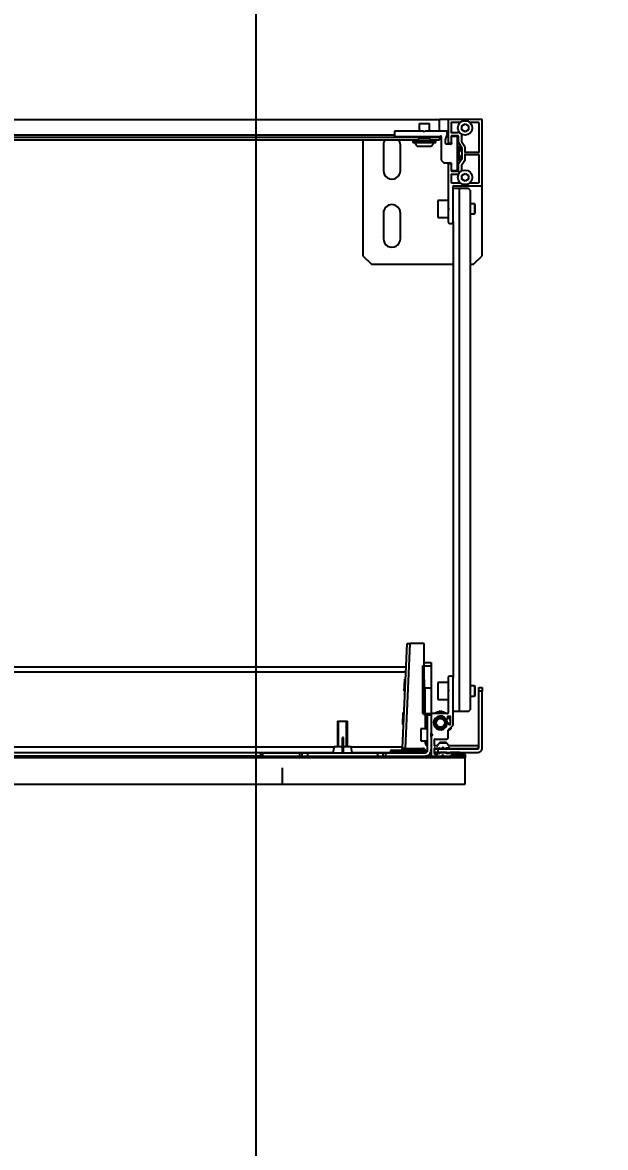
# Model space of a CAD drawing. Header units: millimetres. Extents: x 459337 to 526921, y -375392 to -289779.
# Drawn here: x 488085 to 488427, y -343518 to -342857 of the extents above; entities that cross this region are included whole.
import ezdxf

# ---------------------------------------------------------------- set-up
doc = ezdxf.new("R2010")
doc.units = ezdxf.units.MM
doc.linetypes.add('prlm_ef', pattern=[0.165, 0.1, -0.065])
doc.layers.add('_GAZELEC-BOITE INCORPO', color=36, linetype='Continuous', lineweight=18)
for name, color, linetype in [('_GAZELEC-EAU CHAUDE', 1, 'Continuous'), ('prlm-EAU-EF', 161, 'Continuous'), ('prlm-MOD', 64, 'Continuous'), ('prlm-VMC', 93, 'Continuous')]:
    doc.layers.add(name, color=color, linetype=linetype)
doc.styles.add('Arial', font='arial.ttf')
doc.dimstyles.new('200', dxfattribs={"dimtxt": 150, "dimasz": 25, "dimexe": 50, "dimexo": 50, "dimgap": 20, "dimtad": 1, "dimdec": 0, "dimlfac": 0.1, "dimdsep": 46, "dimtxsty": 'Arial', "dimblk1": 'DOTBLANK', "dimblk2": 'DOTBLANK', "dimsah": 1, "dimcen": 25, "dimclrd": 5, "dimclre": 5, "dimadec": 0, "dimazin": 0, "dimtfac": 1, "dimtdec": 0, "dimtmove": 0, "dimatfit": 3, "dimldrblk": 'DOTBLANK', "dimfxl": 50, "dimtolj": 1, "dimtzin": 0, "dimarcsym": 0})

# ---------------------------------------------------------------- blocks, each defined once
blk = doc.blocks.new('MTI900_Alu_390')
at = {"layer": 'prlm-MOD', "color": 1, "linetype": 'Continuous'}
for p, q in [((-4.225, 0), (4.225, 0)), ((4.278, 0), (4.225, 0)), ((4.225, -0.07), (4.225, 0)), ((4.472, 0), (4.278, 0)), ((4.475, 0), (4.472, 0)), ((4.475, -0.003), (4.475, 0)), ((4.105, -0.025), (4.165, -0.025)), ((4.105, -0.025), (4.105, -0.07)), ((4.165, -0.07), (4.165, -0.025)), ((4.275, -0.003), (4.275, -0.137)), ((4.293, -0.021), (4.293, -0.074)), ((4.3467, -0.018), (4.296, -0.018)), ((4.355, -0.0385), (4.375, -0.0269)), ((4.355, -0.0615), (4.355, -0.0385)), ((4.375, -0.0731), (4.355, -0.0615)), ((4.375, -0.0269), (4.395, -0.0385)), ((4.395, -0.0615), (4.375, -0.0731)), ((4.395, -0.0385), (4.395, -0.0615)), ((4.454, -0.018), (4.4033, -0.018)), ((4.457, -0.191), (4.457, -0.021)), ((4.475, -0.387), (4.475, -0.003)), ((-4.105, -0.105), (4.105, -0.105)), ((-4.1, -0.12), (4.1, -0.12)), ((-3.96, -0.09), (3.96, -0.09)), ((3.775, -0.12), (3.775, -0.8)), ((3.96, -0.073), (3.96, -0.097)), ((4.13, -0.07), (3.963, -0.07)), ((3.963, -0.1), (4.229, -0.1)), ((4.067, -0.12), (4.067, -0.125)), ((4.067, -0.125), (4.203, -0.125)), ((4.067, -0.125), (4.067, -0.135)), ((4.105, -0.115), (4.095, -0.125)), ((4.105, -0.1), (4.105, -0.115)), ((4.165, -0.115), (4.105, -0.115)), ((4.135, -0.075), (4.13, -0.07)), ((4.14, -0.07), (4.135, -0.075)), ((4.267, -0.07), (4.14, -0.07)), ((4.165, -0.115), (4.165, -0.1)), ((4.165, -0.105), (4.225, -0.105)), ((4.175, -0.125), (4.165, -0.115)), ((4.17, -0.12), (4.225, -0.12)), ((4.203, -0.125), (4.203, -0.12)), ((4.203, -0.135), (4.203, -0.125)), ((4.225, -0.105), (4.225, -0.1)), ((4.225, -0.105), (4.225, -0.12)), ((4.235, -0.1), (4.235, -0.24)), ((4.26, -0.142), (4.26, -0.1205)), ((4.2602, -0.1195), (4.2698, -0.0905)), ((4.27, -0.0895), (4.27, -0.073)), ((4.295, -0.137), (4.295, -0.098)), ((4.296, -0.077), (4.3306, -0.077)), ((4.298, -0.095), (4.332, -0.095)), ((4.327, -0.1), (4.298, -0.1)), ((4.33, -0.195), (4.33, -0.103)), ((4.335, -0.098), (4.335, -0.1341)), ((4.353, -0.0864), (4.353, -0.1286)), ((4.3535, -0.1303), (4.3725, -0.1588)), ((3.895, -0.15), (3.895, -0.3)), ((3.995, -0.3), (3.995, -0.15)), ((4.067, -0.135), (4.203, -0.135)), ((4.1025, -0.158), (4.1675, -0.158)), ((4.292, -0.145), (4.263, -0.145)), ((4.278, -0.14), (4.292, -0.14)), ((4.295, -0.137), (4.295, -0.142)), ((4.33, -0.195), (4.325, -0.2)), ((4.3377, -0.16), (4.33, -0.16)), ((4.33, -0.1677), (4.3421, -0.1677)), ((4.3355, -0.1358), (4.3545, -0.1642)), ((4.3377, -0.16), (4.3377, -0.24)), ((4.355, -0.19), (4.3377, -0.16)), ((4.355, -0.1659), (4.355, -0.2341)), ((4.373, -0.1605), (4.373, -0.191)), ((4.454, -0.194), (4.376, -0.194)), ((4.235, -0.24), (4.25, -0.255)), ((4.25, -0.255), (4.292, -0.255)), ((4.275, -0.263), (4.275, -0.52)), ((4.292, -0.26), (4.278, -0.26)), ((4.295, -0.258), (4.295, -0.263)), ((4.295, -0.302), (4.295, -0.263)), ((4.325, -0.2), (4.33, -0.205)), ((4.33, -0.297), (4.33, -0.205)), ((4.33, -0.2323), (4.3421, -0.2323)), ((4.33, -0.24), (4.3377, -0.24)), ((4.3545, -0.2358), (4.335, -0.265)), ((4.3377, -0.24), (4.355, -0.21)), ((4.373, -0.2404), (4.3535, -0.2697)), ((4.373, -0.209), (4.373, -0.2404)), ((4.376, -0.206), (4.454, -0.206)), ((4.457, -0.369), (4.457, -0.209)), ((4.293, -0.326), (4.293, -0.369)), ((4.328, -0.323), (4.296, -0.323)), ((4.298, -0.3), (4.327, -0.3)), ((4.332, -0.305), (4.298, -0.305)), ((4.335, -0.265), (4.335, -0.302)), ((4.353, -0.2714), (4.353, -0.3036)), ((4.355, -0.3285), (4.375, -0.3169)), ((4.355, -0.3515), (4.355, -0.3285)), ((4.375, -0.3169), (4.395, -0.3285)), ((4.395, -0.3285), (4.395, -0.3515)), ((4.296, -0.372), (4.3467, -0.372)), ((4.305, -0.6), (4.305, -0.393)), ((4.308, -0.39), (4.472, -0.39)), ((4.375, -0.3631), (4.355, -0.3515)), ((4.395, -0.3515), (4.375, -0.3631)), ((4.4033, -0.372), (4.454, -0.372)), ((4.475, -0.8), (4.475, -0.387)), ((4.34, -0.405), (4.305, -0.405)), ((4.34, -0.405), (4.34, -3.475)), ((4.395, -0.405), (4.34, -0.405)), ((4.405, -0.415), (4.395, -0.405)), ((4.405, -0.415), (4.405, -3.465)), ((4.215, -0.475), (4.215, -0.575)), ((4.275, -0.475), (4.215, -0.475)), ((4.275, -0.52), (4.2779, -0.5229)), ((4.275, -0.52), (4.275, -0.53)), ((4.2779, -0.5271), (4.275, -0.53)), ((4.43, -0.495), (4.405, -0.495)), ((4.43, -0.495), (4.43, -0.555)), ((4.435, -0.5), (4.43, -0.495)), ((4.435, -0.55), (4.435, -0.5)), ((3.895, -0.55), (3.895, -0.7)), ((3.995, -0.7), (3.995, -0.55)), ((4.215, -0.575), (4.275, -0.575)), ((4.275, -0.53), (4.275, -0.6)), ((4.405, -0.555), (4.43, -0.555)), ((4.43, -0.555), (4.435, -0.55)), ((4.285, -0.61), (4.295, -0.61)), ((4.305, -0.6), (4.305, -3.277)), ((3.775, -0.8), (3.825, -0.85)), ((3.825, -0.85), (4.305, -0.85)), ((4.405, -0.85), (4.425, -0.85)), ((4.425, -0.85), (4.475, -0.8)), ((4.0071, -3.6913), (4.035, -3.077)), ((4.05, -3.077), (4.0221, -3.692)), ((4.035, -3.077), (4.05, -3.077)), ((4.1351, -3.077), (4.05, -3.077)), ((4.136, -3.497), (4.1351, -3.077)), ((4.0287, -3.215), (-0.1325, -3.215)), ((4.125, -3.207), (4.125, -3.487)), ((4.125, -3.207), (4.175, -3.207)), ((4.1353, -3.187), (4.175, -3.187)), ((4.175, -3.187), (4.175, -3.207)), ((4.175, -3.207), (4.175, -3.337)), ((4.0274, -3.245), (-0.1325, -3.245)), ((4.0173, -3.3556), (4.0205, -3.2854)), ((4.0255, -3.2857), (4.0205, -3.2854)), ((4.275, -3.277), (4.275, -3.3458)), ((4.295, -3.267), (4.285, -3.267)), ((4.305, -3.5528), (4.305, -3.277)), ((4.0173, -3.3556), (4.0223, -3.3558)), ((4.14, -3.337), (4.175, -3.337)), ((4.14, -3.487), (4.14, -3.337)), ((4.175, -3.337), (4.175, -3.487)), ((4.215, -3.305), (4.215, -3.405)), ((4.275, -3.305), (4.215, -3.305)), ((4.275, -3.3458), (4.275, -3.3582)), ((4.275, -3.3582), (4.275, -3.484)), ((4.2759, -3.3479), (4.2779, -3.3499)), ((4.2779, -3.3541), (4.2759, -3.3561)), ((4.43, -3.325), (4.405, -3.325)), ((4.43, -3.325), (4.43, -3.385)), ((4.435, -3.33), (4.43, -3.325)), ((4.435, -3.38), (4.435, -3.33)), ((4.455, -3.355), (4.455, -3.335)), ((4.455, -3.335), (4.475, -3.335)), ((4.455, -3.69), (4.455, -3.355)), ((4.475, -3.355), (4.455, -3.355)), ((4.475, -3.335), (4.475, -3.355)), ((4.475, -3.69), (4.475, -3.355)), ((4.215, -3.405), (4.275, -3.405)), ((4.405, -3.385), (4.43, -3.385)), ((4.43, -3.385), (4.435, -3.38)), ((4.0084, -3.5518), (4.0116, -3.4816)), ((4.0166, -3.4819), (4.0116, -3.4816)), ((4.125, -3.487), (4.14, -3.487)), ((4.14, -3.4972), (4.136, -3.497)), ((4.14, -3.487), (4.155, -3.487)), ((4.14, -3.487), (4.14, -3.577)), ((4.155, -3.487), (4.175, -3.487)), ((4.155, -3.497), (4.155, -3.487)), ((4.155, -3.702), (4.155, -3.497)), ((4.175, -3.497), (4.155, -3.497)), ((4.175, -3.487), (4.175, -3.49)), ((4.175, -3.49), (4.175, -3.6008)), ((4.272, -3.487), (4.178, -3.487)), ((4.22, -3.4778), (4.23, -3.472)), ((4.23, -3.472), (4.24, -3.4778)), ((4.34, -3.475), (4.305, -3.475)), ((4.395, -3.475), (4.34, -3.475)), ((4.395, -3.475), (4.405, -3.465)), ((3.625, -3.532), (3.685, -3.532)), ((3.625, -3.532), (3.625, -3.682)), ((3.6311, -3.682), (3.6311, -3.532)), ((3.6789, -3.682), (3.6789, -3.532)), ((3.685, -3.682), (3.685, -3.532)), ((4.0084, -3.5518), (4.0134, -3.552)), ((4.195, -3.5614), (4.195, -3.5226)), ((4.268, -3.521), (4.2657, -3.521)), ((4.271, -3.507), (4.271, -3.518)), ((4.2729, -3.542), (4.276, -3.542)), ((4.287, -3.504), (4.274, -3.504)), ((4.2769, -3.5821), (4.3041, -3.5549)), ((4.279, -3.545), (4.279, -3.549)), ((4.282, -3.552), (4.287, -3.552)), ((4.2854, -3.504), (4.29, -3.5066)), ((4.29, -3.549), (4.29, -3.507)), ((3.655, -3.6411), (3.655, -3.6275)), ((3.66, -3.6275), (3.655, -3.6275)), ((3.66, -3.6411), (3.66, -3.6275)), ((4.115, -3.577), (4.115, -3.647)), ((4.155, -3.577), (4.115, -3.577)), ((4.175, -3.6232), (4.175, -3.6008)), ((4.175, -3.6232), (4.175, -3.734)), ((4.1759, -3.6029), (4.1829, -3.6099)), ((4.1829, -3.6141), (4.1759, -3.6211)), ((4.276, -3.627), (4.276, -3.5842)), ((4.2906, -3.577), (4.2806, -3.5828)), ((4.2906, -3.5684), (4.2906, -3.577)), ((3.6044, -3.685), (-0.15, -3.685)), ((3.605, -3.682), (3.598, -3.717)), ((3.655, -3.682), (3.605, -3.682)), ((3.655, -3.717), (3.655, -3.6411)), ((3.66, -3.6411), (3.655, -3.6411)), ((3.66, -3.717), (3.66, -3.6411)), ((3.705, -3.682), (3.66, -3.682)), ((3.712, -3.717), (3.705, -3.682)), ((4.0074, -3.685), (3.7056, -3.685)), ((4.007, -3.6925), (4.0071, -3.6913)), ((4.0071, -3.6913), (4.0221, -3.692)), ((4.0221, -3.692), (4.022, -3.6925)), ((4.0221, -3.692), (4.125, -3.692)), ((4.115, -3.647), (4.155, -3.647)), ((4.125, -3.692), (4.125, -3.702)), ((4.14, -3.647), (4.14, -3.6567)), ((4.195, -3.674), (4.195, -3.64)), ((4.195, -3.722), (4.195, -3.693)), ((4.195, -3.695), (4.215, -3.695)), ((4.198, -3.637), (4.266, -3.637)), ((4.2109, -3.677), (4.198, -3.677)), ((4.198, -3.69), (4.2252, -3.69)), ((4.2221, -3.6633), (4.2134, -3.6757)), ((4.215, -3.695), (4.45, -3.695)), ((4.215, -3.695), (4.215, -3.715)), ((4.2654, -3.662), (4.2246, -3.662)), ((4.227, -3.657), (4.225, -3.659)), ((4.265, -3.659), (4.225, -3.659)), ((4.225, -3.659), (4.225, -3.662)), ((4.225, -3.69), (4.225, -3.695)), ((4.263, -3.657), (4.227, -3.657)), ((4.228, -3.692), (4.2367, -3.692)), ((4.2293, -3.657), (4.2293, -3.662)), ((4.2293, -3.69), (4.2293, -3.695)), ((4.2429, -3.6871), (4.2388, -3.6911)), ((4.2512, -3.6911), (4.2471, -3.6871)), ((4.2533, -3.692), (4.2625, -3.692)), ((4.2607, -3.657), (4.2607, -3.662)), ((4.2607, -3.69), (4.2607, -3.695)), ((4.265, -3.659), (4.263, -3.657)), ((4.265, -3.662), (4.265, -3.659)), ((4.265, -3.695), (4.265, -3.69)), ((4.2827, -3.69), (4.2653, -3.69)), ((4.2766, -3.6757), (4.2679, -3.6633)), ((4.452, -3.677), (4.2791, -3.677)), ((4.2855, -3.692), (4.445, -3.692)), ((4.455, -3.682), (4.455, -3.68)), ((-4.375, -3.737), (4.375, -3.737)), ((4.375, -3.747), (-4.375, -3.747)), ((-0.1667, -3.735), (3.175, -3.735)), ((-0.16, -3.715), (3.5984, -3.715)), ((3.175, -3.717), (3.185, -3.717)), ((3.175, -3.737), (3.175, -3.717)), ((3.185, -3.717), (3.4033, -3.717)), ((3.185, -3.717), (3.185, -3.737)), ((3.4033, -3.737), (3.4033, -3.717)), ((3.4033, -3.717), (3.4168, -3.717)), ((3.4168, -3.717), (3.45, -3.717)), ((3.4168, -3.717), (3.4168, -3.737)), ((3.45, -3.717), (3.86, -3.717)), ((3.45, -3.717), (3.45, -3.737)), ((3.7116, -3.715), (3.935, -3.715)), ((3.86, -3.717), (3.8932, -3.717)), ((3.86, -3.717), (3.86, -3.737)), ((3.8932, -3.717), (3.9067, -3.717)), ((3.8932, -3.737), (3.8932, -3.717)), ((3.9067, -3.717), (4.14, -3.717)), ((3.9067, -3.717), (3.9067, -3.737)), ((3.935, -3.717), (3.935, -3.712)), ((3.965, -3.712), (3.935, -3.712)), ((3.945, -3.702), (3.965, -3.702)), ((3.965, -3.702), (4.105, -3.702)), ((3.965, -3.712), (3.965, -3.702)), ((3.965, -3.712), (3.965, -3.717)), ((4.105, -3.712), (3.965, -3.712)), ((4.105, -3.702), (4.125, -3.702)), ((4.105, -3.712), (4.105, -3.702)), ((4.105, -3.717), (4.105, -3.712)), ((4.135, -3.712), (4.105, -3.712)), ((4.135, -3.712), (4.135, -3.717)), ((4.165, -3.7265), (4.165, -3.737)), ((4.175, -3.734), (4.175, -3.737)), ((4.215, -3.715), (4.195, -3.715)), ((4.198, -3.725), (4.212, -3.725)), ((4.215, -3.715), (4.45, -3.715)), ((4.215, -3.72), (4.2251, -3.72)), ((4.215, -3.722), (4.215, -3.72)), ((4.2249, -3.7161), (4.221, -3.72)), ((4.2287, -3.7161), (4.2249, -3.7161)), ((4.2595, -3.715), (4.231, -3.715)), ((4.2429, -3.7321), (4.2379, -3.737)), ((4.2486, -3.7335), (4.2414, -3.7335)), ((4.2521, -3.737), (4.2471, -3.7321)), ((4.2651, -3.7161), (4.2618, -3.7161)), ((4.269, -3.72), (4.2651, -3.7161)), ((4.2654, -3.72), (4.2826, -3.72)), ((4.342, -3.715), (4.2885, -3.715)), ((4.295, -3.734), (4.295, -3.73)), ((4.298, -3.727), (4.342, -3.727)), ((4.378, -3.727), (4.298, -3.727)), ((4.298, -3.727), (4.298, -3.737)), ((4.345, -3.724), (4.345, -3.718)), ((4.375, -3.737), (4.375, -3.747)), ((4.375, -3.747), (4.378, -3.747)), ((4.375, -3.792), (4.375, -3.747)), ((4.378, -3.747), (4.378, -3.727)), ((4.375, -3.902), (4.375, -3.792)), ((-4.375, -3.902), (4.375, -3.902))]:
    blk.add_line(p, q, dxfattribs=at)
at = {"layer": 'prlm-MOD', "color": 1, "ltscale": 50}
blk.add_lwpolyline([(3.3, -3.8058), (3.3, -3.902)], dxfattribs=at)
at = {"layer": 'prlm-MOD', "color": 1, "linetype": 'Continuous'}
for centre, radius in [((4.375, -0.05), 0.0425), ((4.375, -0.34), 0.0425), ((4.23, -3.542), 0.035), ((4.23, -3.542), 0.03), ((4.23, -3.542), 0.025)]:
    blk.add_circle(centre, radius, dxfattribs=at)
for centre, radius, start, end in [((4.278, -0.003), 0.003, 90, 180), ((4.472, -0.003), 0.003, 0, 90), ((4.296, -0.021), 0.003, 90, 180), ((4.3467, -0.021), 0.003, 84.51824, 90), ((4.4033, -0.021), 0.003, 90, 95.48179), ((4.454, -0.021), 0.003, 0, 90), ((3.945, -0.15), 0.05, 143.1301, 180), ((3.963, -0.073), 0.003, 90, 180), ((3.963, -0.097), 0.003, 180, 270), ((3.945, -0.15), 0.05, 0, 36.8699), ((4.232, -0.1), 0.003, 0, 180), ((4.263, -0.1205), 0.003, 161.56505, 180), ((4.267, -0.073), 0.003, 0, 90), ((4.267, -0.0895), 0.003, 341.56505, 0), ((4.296, -0.074), 0.003, 180, 270), ((4.298, -0.098), 0.003, 90, 180), ((4.298, -0.103), 0.003, 90, 180), ((4.327, -0.103), 0.003, 0, 90), ((4.3306, -0.067), 0.01, 270, 326.3475), ((4.332, -0.098), 0.003, 0, 90), ((4.356, -0.1286), 0.003, 180, 213.69007), ((4.1025, -0.138), 0.02, 171.37307, 270), ((4.1025, -0.133), 0.02, 185.73917, 187.18076), ((4.1675, -0.138), 0.02, 270, 8.62693), ((4.1675, -0.133), 0.02, 352.81924, 354.26083), ((4.263, -0.142), 0.003, 180, 270), ((4.278, -0.137), 0.003, 180, 270), ((4.292, -0.137), 0.003, 270, 0), ((4.292, -0.142), 0.003, 270, 0), ((4.338, -0.1341), 0.003, 180, 213.69007), ((4.352, -0.1659), 0.003, 0, 33.69007), ((4.37, -0.1605), 0.003, 0, 33.69007), ((4.376, -0.191), 0.003, 180, 270), ((4.454, -0.191), 0.003, 270, 0), ((4.278, -0.263), 0.003, 90, 180), ((4.292, -0.258), 0.003, 0, 90), ((4.292, -0.263), 0.003, 0, 90), ((4.352, -0.2341), 0.003, 326.30993, 0), ((4.376, -0.209), 0.003, 90, 180), ((4.454, -0.209), 0.003, 0, 90), ((3.945, -0.3), 0.05, 180, 0), ((4.296, -0.326), 0.003, 90, 180), ((4.298, -0.297), 0.003, 180, 270), ((4.298, -0.302), 0.003, 180, 270), ((4.327, -0.297), 0.003, 270, 0), ((4.328, -0.333), 0.01, 46.14901, 90), ((4.332, -0.302), 0.003, 270, 0), ((4.356, -0.2714), 0.003, 146.30993, 180), ((4.296, -0.369), 0.003, 180, 270), ((4.308, -0.393), 0.003, 90, 180), ((4.3467, -0.369), 0.003, 270, 275.48176), ((4.4033, -0.369), 0.003, 264.51819, 270), ((4.454, -0.369), 0.003, 270, 0), ((4.472, -0.387), 0.003, 270, 0), ((3.945, -0.55), 0.05, 0, 180), ((4.2758, -0.525), 0.003, 315, 45), ((4.285, -0.6), 0.01, 180, 270), ((4.295, -0.6), 0.01, 270, 0), ((3.945, -0.7), 0.05, 180, 0), ((4.285, -3.277), 0.01, 90, 180), ((4.295, -3.277), 0.01, 0, 90), ((4.278, -3.3458), 0.003, 180, 225), ((4.278, -3.3582), 0.003, 135, 180), ((4.2758, -3.352), 0.003, 315, 45), ((4.178, -3.49), 0.003, 90, 180), ((4.23, -3.542), 0.065, 57.79577, 122.20423), ((4.23, -3.542), 0.06, 66.44354, 113.55646), ((4.272, -3.484), 0.003, 270, 0), ((4.23, -3.542), 0.04, 33.92723, 355.99937), ((4.2657, -3.518), 0.003, 213.92723, 270), ((4.23, -3.542), 0.04, 0, 33.92723), ((4.268, -3.518), 0.003, 270, 0), ((4.2729, -3.545), 0.003, 90, 175.99937), ((4.23, -3.542), 0.04, 355.99937, 0), ((4.274, -3.507), 0.003, 90, 180), ((4.276, -3.545), 0.003, 0, 90), ((4.23, -3.542), 0.06, 0, 39.29648), ((4.282, -3.549), 0.003, 180, 270), ((4.23, -3.542), 0.065, 22.61986, 35.77582), ((4.287, -3.507), 0.003, 0, 90), ((4.287, -3.549), 0.003, 270, 0), ((4.23, -3.542), 0.06, 351.491, 0), ((4.302, -3.5528), 0.003, 315, 0), ((4.178, -3.6008), 0.003, 180, 225), ((4.178, -3.6232), 0.003, 135, 180), ((4.1808, -3.612), 0.003, 315, 45), ((4.266, -3.627), 0.01, 270, 0), ((4.23, -3.542), 0.065, 315.04746, 333.83802), ((4.279, -3.5842), 0.003, 135, 180), ((3.997, -3.692), 0.01, 270, 357.39744), ((4.125, -3.712), 0.02, 347.58795, 90), ((4.16, -3.6567), 0.02, 180, 230.11594), ((4.1151, -3.7104), 0.05, 37.08606, 50.11594), ((4.198, -3.64), 0.003, 90, 180), ((4.198, -3.674), 0.003, 180, 270), ((4.198, -3.693), 0.003, 90, 180), ((4.2109, -3.674), 0.003, 270, 325.00798), ((4.2246, -3.665), 0.003, 90, 145.00798), ((4.2252, -3.693), 0.003, 19.47122, 90), ((4.2367, -3.689), 0.003, 270, 315), ((4.245, -3.6892), 0.003, 45, 135), ((4.2533, -3.689), 0.003, 225, 270), ((4.2653, -3.693), 0.003, 90, 160.52878), ((4.2654, -3.665), 0.003, 34.99202, 90), ((4.2791, -3.674), 0.003, 214.99202, 270), ((4.2827, -3.693), 0.003, 19.47122, 90), ((4.445, -3.682), 0.01, 270, 0), ((4.45, -3.69), 0.025, 270, 0), ((4.45, -3.69), 0.005, 270, 0), ((4.452, -3.68), 0.003, 0, 90), ((3.945, -3.712), 0.01, 90, 180), ((4.125, -3.712), 0.01, 0, 90), ((4.14, -3.702), 0.035, 270, 0), ((4.14, -3.702), 0.015, 270, 0), ((4.178, -3.734), 0.003, 180, 270), ((4.198, -3.722), 0.003, 180, 270), ((4.212, -3.722), 0.003, 270, 0), ((4.215, -3.715), 0.01, 353.93882, 0), ((4.2251, -3.717), 0.003, 270, 350.40593), ((4.231, -3.718), 0.003, 90, 170.40593), ((4.245, -3.7342), 0.003, 45, 135), ((4.2595, -3.718), 0.003, 9.59407, 90), ((4.2654, -3.717), 0.003, 189.59407, 270), ((4.275, -3.715), 0.01, 180, 186.06118), ((4.2826, -3.717), 0.003, 270, 350.40593), ((4.2885, -3.718), 0.003, 90, 170.40593), ((4.292, -3.734), 0.003, 270, 0), ((4.298, -3.73), 0.003, 90, 180), ((4.342, -3.718), 0.003, 0, 90), ((4.342, -3.724), 0.003, 270, 0)]:
    blk.add_arc(centre, radius, start, end, dxfattribs=at)
for centre, major_axis, ratio, start_param, end_param in [((3.997, -3.692), (-0.025, 0), 0.4, 1.570796, 3.096169), ((4.022, -3.6931), (-0.015, 0.0007), 0.045361, -1.568734, 0)]:
    blk.add_ellipse(centre, major_axis=major_axis, ratio=ratio, start_param=start_param, end_param=end_param, dxfattribs=at)
blk = doc.blocks.new('_DOTBLANK')
at = {"color": 0, "linetype": 'ByBlock'}
blk.add_line((-0.5, 0), (-1, 0), dxfattribs=at)
blk.add_circle((0, 0), 0.5, dxfattribs=at)
blk = doc.blocks.new('*D210')
at = {"layer": '_GAZELEC-BOITE INCORPO', "color": 5, "lineweight": -2, "transparency": 16777216}
for p, q in [((483081.57, -342968.49), (483081.57, -344558.86)), ((488585.11, -342968.14), (488585.11, -344558.86)), ((488560.11, -344508.86), (483106.57, -344508.86))]:
    blk.add_line(p, q, dxfattribs=at)
at = {"layer": '_GAZELEC-BOITE INCORPO', "color": 5, "lineweight": -2, "transparency": 16777216, "xscale": 25, "yscale": 25, "zscale": 25, "rotation": 180}
blk.add_blockref('_DOTBLANK', (483081.57, -344508.86), dxfattribs=at)
at = {"layer": '_GAZELEC-BOITE INCORPO', "color": 5, "lineweight": -2, "transparency": 16777216, "xscale": 25, "yscale": 25, "zscale": 25}
blk.add_blockref('_DOTBLANK', (488585.11, -344508.86), dxfattribs=at)
at = {"layer": '_GAZELEC-BOITE INCORPO', "color": 0, "transparency": 16777216, "insert": (485833.34, -344412.27), "char_height": 150, "attachment_point": 5, "style": 'Arial'}
blk.add_mtext('\\A1;550', dxfattribs=at)

msp = doc.modelspace()

# ---------------------------------------------------------------- linework, layer by layer
at = {"layer": '_GAZELEC-EAU CHAUDE', "linetype": 'prlm_ef'}
for points, knots in [([(487648.133, -343037.389), (487649.084, -343058.666), (487650.026, -343079.692), (487652.657, -343121.059), (487654.347, -343141.398), (487659.178, -343181.201), (487662.319, -343200.662), (487667.41, -343223.695), (487668.359, -343227.748), (487670.2, -343235.159), (487671.078, -343238.529), (487672.912, -343245.261), (487673.868, -343248.621), (487676.85, -343258.68), (487678.99, -343265.359), (487685.855, -343285.307), (487691.021, -343298.489), (487707.7, -343336.527), (487720.687, -343361.006), (487750.108, -343408.554), (487766.54, -343431.623), (487802.188, -343475.963), (487821.404, -343497.235), (487861.919, -343537.603), (487883.216, -343556.7), (487927.174, -343592.36), (487949.849, -343608.94), (488007.573, -343647.118), (488043.387, -343667.36), (488117.506, -343703.395), (488155.811, -343719.186), (488234.533, -343746.85), (488274.949, -343758.722), (488357.467, -343779.08), (488399.569, -343787.564), (488485.01, -343801.689), (488528.349, -343807.328), (488639.873, -343818.794), (488708.604, -343823.013), (488803.843, -343826.524), (488830.284, -343827.251), (488876.845, -343828.204), (488896.981, -343828.508), (488957.261, -343829.178), (488997.211, -343829.3), (489116.446, -343828.749), (489195.12, -343827.156), (489429.487, -343819.133), (489583.525, -343809.457), (489891.409, -343783.734), (490045.255, -343767.686), (490214.524, -343748.039), (490227.971, -343746.465), (490257.78, -343742.947), (490274.141, -343741), (490306.856, -343737.036), (490323.214, -343735.019), (490372.254, -343728.812), (490404.907, -343724.466), (490501.924, -343710.481), (490565.943, -343699.833), (490691.843, -343673.757), (490753.721, -343658.33), (490831.848, -343633.912), (490849.605, -343628.017), (490882.497, -343616.387), (490897.671, -343610.733), (490925.717, -343599.701), (490938.623, -343594.388), (490959.27, -343585.486), (490967.074, -343582.026), (490982.634, -343574.937), (490990.388, -343571.31), (491013.579, -343560.198), (491028.944, -343552.478), (491074.811, -343528.492), (491105.082, -343511.395), (491150.189, -343484.553), (491165.143, -343475.427), (491194.606, -343457.089), (491209.115, -343447.888), (491235.58, -343430.871), (491247.537, -343423.096), (491265.661, -343411.217), (491271.822, -343407.164), (491284.124, -343399.036), (491290.267, -343394.96), (491308.667, -343382.689), (491320.894, -343374.453), (491357.402, -343349.544), (491381.51, -343332.67), (491446.252, -343285.669), (491486.14, -343254.835), (491562.211, -343190.166), (491598.393, -343156.334), (491658.564, -343092.351), (491683.517, -343062.93), (491729.611, -343001.237), (491750.754, -342968.966), (491776.11, -342923.5), (491782.277, -342911.793), (491793.637, -342888.864), (491798.868, -342877.671), (491808.863, -342854.915), (491813.626, -342843.36), (491827.16, -342808.248), (491835.178, -342784.245), (491851.459, -342726.667), (491858.756, -342692.78), (491868.592, -342624.811), (491871.131, -342590.73), (491870.951, -342523.521), (491868.231, -342490.397), (491858.537, -342434.447), (491852.838, -342411.165), (491838.145, -342366.112), (491829.151, -342344.342), (491813.291, -342313.53), (491807.769, -342303.781), (491799.568, -342290.614), (491797.24, -342287.006), (491792.455, -342279.84), (491789.998, -342276.283), (491782.445, -342265.699), (491777.161, -342258.754), (491760.609, -342238.275), (491748.636, -342225.098), (491717.127, -342193.977), (491696.652, -342176.642), (491652.922, -342144.623), (491629.67, -342129.941), (491581.198, -342103.571), (491555.979, -342091.884), (491504.412, -342071.811), (491478.064, -342063.426), (491425.095, -342050.226), (491398.474, -342045.411), (491345.825, -342039.575), (491319.798, -342038.553), (491283.252, -342039.934), (491272.151, -342040.748), (491251.65, -342043.018), (491242.209, -342044.381), (491227.665, -342046.998), (491222.456, -342048.043), (491212.113, -342050.335), (491206.981, -342051.58), (491191.696, -342055.608), (491181.653, -342058.682), (491153.731, -342068.39), (491136.147, -342075.88), (491101.652, -342093.123), (491084.743, -342102.877), (491051.483, -342124.438), (491035.133, -342136.245), (491002.906, -342161.67), (490987.03, -342175.288), (490955.668, -342204.064), (490940.184, -342219.221), (490900.924, -342259.638), (490877.37, -342285.796), (490830.635, -342340.023), (490807.454, -342368.09), (490775.104, -342407.738), (490765.96, -342418.998), (490756.797, -342430.281)], [0, 0, 0, 0, 63.2819024, 63.2819024, 126.5638048, 126.5638048, 189.8457072, 189.8457072, 203.4558026, 203.4558026, 214.8758229, 214.8758229, 226.2958433, 226.2958433, 249.135884, 249.135884, 294.8159653, 294.8159653, 382.3824013, 382.3824013, 469.9488372, 469.9488372, 557.5152732, 557.5152732, 645.0817091, 645.0817091, 732.6481451, 732.6481451, 861.8029123, 861.8029123, 990.9576796, 990.9576796, 1120.1124468, 1120.1124468, 1249.267214, 1249.267214, 1378.4219813, 1378.4219813, 1578.6685557, 1578.6685557, 1655.5826165, 1655.5826165, 1714.2957024, 1714.2957024, 1831.7218742, 1831.7218742, 2066.5742179, 2066.5742179, 2536.2789051, 2536.2789051, 3005.9835924, 3005.9835924, 3046.4682794, 3046.4682794, 3095.625311, 3095.625311, 3144.7823427, 3144.7823427, 3243.0964059, 3243.0964059, 3437.9543041, 3437.9543041, 3632.8122023, 3632.8122023, 3690.7432196, 3690.7432196, 3741.0943573, 3741.0943573, 3784.6201109, 3784.6201109, 3811.2884106, 3811.2884106, 3837.9567102, 3837.9567102, 3891.2933096, 3891.2933096, 3997.9665084, 3997.9665084, 4051.0862668, 4051.0862668, 4102.7704098, 4102.7704098, 4145.3853037, 4145.3853037, 4167.3259772, 4167.3259772, 4189.2666507, 4189.2666507, 4233.1479977, 4233.1479977, 4320.9106916, 4320.9106916, 4472.5600642, 4472.5600642, 4624.2094368, 4624.2094368, 4743.8807115, 4743.8807115, 4863.5519861, 4863.5519861, 4904.1330483, 4904.1330483, 4941.6654688, 4941.6654688, 4979.1978893, 4979.1978893, 5054.2627302, 5054.2627302, 5156.5571989, 5156.5571989, 5258.8516675, 5258.8516675, 5361.1461361, 5361.1461361, 5437.1151872, 5437.1151872, 5513.0842382, 5513.0842382, 5549.3575809, 5549.3575809, 5563.2233181, 5563.2233181, 5577.0890553, 5577.0890553, 5604.8205297, 5604.8205297, 5660.2834786, 5660.2834786, 5741.340381, 5741.340381, 5822.3972834, 5822.3972834, 5903.4541859, 5903.4541859, 5984.5110883, 5984.5110883, 6065.5679907, 6065.5679907, 6146.6248931, 6146.6248931, 6182.6470124, 6182.6470124, 6214.239611, 6214.239611, 6232.1590802, 6232.1590802, 6250.0785495, 6250.0785495, 6285.9174879, 6285.9174879, 6351.0236059, 6351.0236059, 6416.1297238, 6416.1297238, 6481.2358417, 6481.2358417, 6546.3419597, 6546.3419597, 6611.4480776, 6611.4480776, 6713.0633422, 6713.0633422, 6814.6786067, 6814.6786067, 6854.6894752, 6854.6894752, 6854.6894752, 6854.6894752]), ([(487720.022, -343063.313), (487721.204, -343081.29), (487722.371, -343099.01), (487725.332, -343133.759), (487727.125, -343150.786), (487730.43, -343173.614), (487731.418, -343179.791), (487733.531, -343191.647), (487734.643, -343197.334), (487736.581, -343206.332), (487737.343, -343209.679), (487738.949, -343216.36), (487739.792, -343219.691), (487742.438, -343229.657), (487744.361, -343236.262), (487750.595, -343255.958), (487755.375, -343268.928), (487771.433, -343307.081), (487784.485, -343331.745), (487815.062, -343379.353), (487832.587, -343402.297), (487859.642, -343432.515), (487867.395, -343440.686), (487883.484, -343456.712), (487891.817, -343464.567), (487917.62, -343487.607), (487935.891, -343502.27), (487983.075, -343536.379), (488013, -343554.901), (488075.498, -343587.81), (488108.069, -343602.196), (488174.668, -343626.224), (488208.696, -343635.864), (488277.003, -343649.849), (488311.282, -343654.192), (488372.679, -343656.839), (488399.953, -343656.107), (488453.265, -343650.587), (488479.304, -343645.8), (488525.331, -343633.148), (488545.597, -343625.945), (488584.655, -343608.484), (488603.449, -343598.225), (488625.571, -343583.591), (488629.692, -343580.748), (488641.917, -343571.95), (488649.914, -343565.707), (488665.541, -343552.53), (488673.171, -343545.598), (488695.605, -343523.7), (488709.735, -343507.79), (488735.695, -343474.188), (488747.524, -343456.495), (488768.411, -343420.084), (488777.469, -343401.365), (488792.4, -343363.69), (488798.272, -343344.736), (488805.525, -343311.856), (488807.644, -343297.812), (488809.76, -343270.4), (488809.758, -343257.035), (488808.385, -343240.73), (488808.021, -343237.344), (488807.137, -343230.601), (488806.618, -343227.247), (488804.834, -343217.23), (488803.343, -343210.611), (488798.694, -343193.473), (488795.075, -343183.016), (488786.393, -343162.22), (488781.33, -343151.88), (488769.842, -343131.282), (488763.417, -343121.023), (488749.32, -343100.58), (488741.648, -343090.394), (488725.196, -343070.096), (488716.416, -343059.983), (488692.358, -343033.78), (488676.34, -343017.742), (488642.566, -342985.772), (488624.812, -342969.84), (488588.278, -342937.956), (488569.499, -342922.005), (488548.58, -342904.284), (488546.597, -342902.604), (488544.612, -342900.924)], [0, 0, 0, 0, 53.6087151, 53.6087151, 107.2174303, 107.2174303, 127.3759505, 127.3759505, 146.3290506, 146.3290506, 157.6836344, 157.6836344, 169.0382183, 169.0382183, 191.747386, 191.747386, 237.1657213, 237.1657213, 327.2061439, 327.2061439, 417.2465664, 417.2465664, 451.4688755, 451.4688755, 485.6911845, 485.6911845, 554.1358026, 554.1358026, 654.2208279, 654.2208279, 754.3058532, 754.3058532, 854.3908786, 854.3908786, 954.4759039, 954.4759039, 1036.1325319, 1036.1325319, 1117.7891598, 1117.7891598, 1185.5648678, 1185.5648678, 1253.3405759, 1253.3405759, 1269.0686353, 1269.0686353, 1300.5247542, 1300.5247542, 1331.9808731, 1331.9808731, 1395.7286526, 1395.7286526, 1459.4764321, 1459.4764321, 1523.2242116, 1523.2242116, 1586.9719911, 1586.9719911, 1635.5066755, 1635.5066755, 1684.04136, 1684.04136, 1696.9359891, 1696.9359891, 1709.8306181, 1709.8306181, 1735.6198762, 1735.6198762, 1777.0314032, 1777.0314032, 1818.4429303, 1818.4429303, 1859.8544574, 1859.8544574, 1901.2659844, 1901.2659844, 1942.6775115, 1942.6775115, 2008.9224381, 2008.9224381, 2075.1673647, 2075.1673647, 2141.4122913, 2141.4122913, 2148.3427607, 2148.3427607, 2148.3427607, 2148.3427607]), ([(487546.877, -343039.656), (487545.759, -343081.737), (487544.648, -343123.576), (487543.97, -343206.346), (487544.402, -343247.276), (487547.016, -343301.671), (487547.88, -343315.728), (487549.642, -343338.505), (487550.41, -343347.28), (487552.001, -343363.422), (487552.799, -343370.8), (487554.535, -343385.527), (487555.472, -343392.872), (487558.49, -343414.853), (487560.775, -343429.435), (487568.44, -343472.962), (487574.626, -343501.691), (487596.912, -343589.481), (487616.481, -343647.576), (487663.884, -343761.228), (487691.72, -343816.783), (487754.908, -343925.262), (487790.26, -343978.184), (487867.708, -344081.269), (487909.802, -344131.431), (487999.927, -344228.855), (488047.959, -344276.117), (488177.662, -344393.397), (488263.031, -344461.216), (488443.06, -344588.918), (488537.72, -344648.8), (488733.078, -344760.169), (488833.778, -344811.657), (489037.953, -344905.811), (489141.43, -344948.478), (489275.474, -344997.894), (489306.269, -345008.844), (489363.339, -345028.408), (489389.632, -345037.132), (489442.064, -345053.961), (489468.2, -345062.064), (489546.39, -345085.42), (489598.228, -345099.719), (489757.874, -345139.855), (489864.921, -345161.218), (490078.277, -345191.415), (490184.584, -345200.25), (490397.751, -345204.44), (490504.611, -345199.795), (490634.454, -345185.479), (490656.533, -345182.746), (490709.849, -345175.42), (490741.13, -345170.523), (490785.978, -345162.635), (490799.461, -345160.153), (490826.459, -345154.957), (490839.971, -345152.244), (490880.492, -345143.749), (490907.488, -345137.608), (490988.04, -345117.657), (491041.157, -345102.314), (491144.146, -345067.052), (491194.018, -345047.131), (491277.784, -345007.357), (491312.742, -344988.506), (491358.404, -344960.163), (491370.852, -344952.008), (491393.555, -344936.276), (491403.887, -344928.756), (491421.277, -344915.435), (491428.46, -344909.724), (491442.56, -344898.082), (491449.475, -344892.154), (491469.828, -344874.057), (491482.873, -344861.572), (491520.687, -344822.708), (491543.937, -344795.075), (491586.781, -344736.639), (491606.375, -344705.836), (491642.23, -344641.246), (491658.491, -344607.459), (491687.977, -344537.129), (491701.201, -344500.586), (491724.908, -344425.009), (491735.391, -344385.975), (491758.88, -344284.207), (491770.23, -344219.976), (491788.336, -344087.387), (491795.093, -344019.031), (491805.226, -343879.274), (491808.602, -343807.874), (491813.219, -343663.095), (491814.459, -343589.716), (491815.814, -343465.438), (491816.161, -343414.788), (491816.508, -343364.085)], [0, 0, 0, 0, 124.8473702, 124.8473702, 249.6947404, 249.6947404, 293.5499105, 293.5499105, 321.224307, 321.224307, 344.6855605, 344.6855605, 368.1468139, 368.1468139, 415.0693207, 415.0693207, 508.9143343, 508.9143343, 704.7463778, 704.7463778, 900.5784213, 900.5784213, 1096.4104647, 1096.4104647, 1292.2425082, 1292.2425082, 1488.0745517, 1488.0745517, 1794.3460557, 1794.3460557, 2100.6175597, 2100.6175597, 2406.8890637, 2406.8890637, 2713.1605677, 2713.1605677, 2804.5932632, 2804.5932632, 2882.9696119, 2882.9696119, 2961.3459605, 2961.3459605, 3118.0986577, 3118.0986577, 3446.1956211, 3446.1956211, 3774.2925845, 3774.2925845, 4102.389548, 4102.389548, 4169.4678311, 4169.4678311, 4264.0361834, 4264.0361834, 4304.5960681, 4304.5960681, 4345.1559528, 4345.1559528, 4426.2757223, 4426.2757223, 4588.5152611, 4588.5152611, 4750.7548, 4750.7548, 4876.3351268, 4876.3351268, 4925.0219955, 4925.0219955, 4967.5699128, 4967.5699128, 4998.5661953, 4998.5661953, 5029.5624779, 5029.5624779, 5091.555043, 5091.555043, 5216.4017582, 5216.4017582, 5341.2484735, 5341.2484735, 5466.0951888, 5466.0951888, 5590.941904, 5590.941904, 5715.7886193, 5715.7886193, 5907.4936612, 5907.4936612, 6099.1987032, 6099.1987032, 6290.9037452, 6290.9037452, 6482.6087872, 6482.6087872, 6613.5316164, 6613.5316164, 6613.5316164, 6613.5316164]), ([(487595.365, -343050.058), (487595.961, -343079.422), (487596.553, -343108.582), (487598.614, -343165.91), (487600.082, -343194.079), (487604.722, -343248.804), (487607.896, -343275.36), (487613.836, -343309.697), (487615.527, -343318.466), (487618.551, -343332.515), (487619.785, -343337.886), (487622.184, -343347.656), (487623.327, -343352.072), (487625.72, -343360.841), (487626.968, -343365.191), (487630.865, -343378.139), (487633.667, -343386.636), (487642.672, -343411.731), (487649.473, -343427.936), (487668.153, -343466.727), (487680.919, -343488.749), (487709.604, -343530.869), (487725.524, -343550.967), (487760.37, -343589.359), (487779.296, -343607.653), (487819.981, -343642.509), (487841.741, -343659.07), (487887.887, -343690.51), (487912.273, -343705.387), (487963.438, -343733.504), (487990.217, -343746.742), (488062.78, -343779.17), (488110.253, -343797.105), (488209.623, -343829.14), (488261.518, -343843.241), (488368.623, -343867.924), (488423.832, -343878.505), (488536.456, -343896.495), (488593.872, -343903.903), (488744.843, -343919.542), (488839.271, -343925.565), (489026.497, -343931.958), (489119.297, -343932.33), (489232.263, -343930.253), (489255.266, -343929.691), (489298.719, -343928.388), (489319.209, -343927.667), (489359.746, -343926.047), (489379.801, -343925.148), (489439.386, -343922.222), (489478.336, -343919.968), (489593.365, -343912.607), (489667.62, -343906.902), (489813.874, -343895.582), (489885.873, -343889.967), (490030.16, -343880.543), (490102.448, -343876.733), (490186.898, -343874.401), (490197.708, -343874.141), (490230.237, -343873.484), (490252.024, -343873.211), (490295.724, -343872.913), (490317.64, -343872.887), (490382.33, -343873.049), (490425.203, -343873.462), (490467.982, -343873.875)], [0, 0, 0, 0, 84.7365651, 84.7365651, 169.4731302, 169.4731302, 254.2096954, 254.2096954, 283.8868953, 283.8868953, 302.5885278, 302.5885278, 318.3099841, 318.3099841, 334.0314403, 334.0314403, 365.4743528, 365.4743528, 428.3601777, 428.3601777, 520.6905494, 520.6905494, 613.0209211, 613.0209211, 705.3512927, 705.3512927, 797.6816644, 797.6816644, 890.0120361, 890.0120361, 982.3424078, 982.3424078, 1130.5918286, 1130.5918286, 1278.8412494, 1278.8412494, 1427.0906703, 1427.0906703, 1575.3400911, 1575.3400911, 1813.166484, 1813.166484, 2050.9928769, 2050.9928769, 2112.4780769, 2112.4780769, 2168.3730066, 2168.3730066, 2224.2679364, 2224.2679364, 2336.0577958, 2336.0577958, 2559.6375148, 2559.6375148, 2783.2172337, 2783.2172337, 3006.7969527, 3006.7969527, 3039.5140674, 3039.5140674, 3104.9482969, 3104.9482969, 3170.3825264, 3170.3825264, 3297.7823999, 3297.7823999, 3297.7823999, 3297.7823999])]:
    msp.add_open_spline(points, degree=3, knots=knots, dxfattribs=at)
at = {"layer": 'prlm-EAU-EF', "linetype": 'prlm_ef'}
for points in [[(487608.173, -343039.174), (487630.934, -343242.995), (487877.029, -343603.177), (488916.653, -343868.729), (490250.723, -343784.057), (490977.595, -343621.092), (491286.331, -343445.492), (491833.104, -342898.72), (491833.104, -342268.851), (491218.089, -342008.15), (490725.746, -342405.065)], [(487680.108, -343065.936), (487697.887, -343216.515), (487832.004, -343461.367), (488657.747, -343609.839), (488848.028, -343235.456), (488570.464, -342870.4)], [(487492.864, -343033.721), (487492.864, -343486.099), (489384.314, -345427.673), (493194.602, -345138.961), (496396.992, -343511.633), (497318.837, -343330.379)], [(487506.891, -343038.593), (487512.211, -343367.29), (489398.376, -345081.945), (490814.697, -345197.948), (491448.058, -344945.187), (491856.507, -343364.359)], [(487555.374, -343050.869), (487583.713, -343358.592), (489326.765, -343967.381), (490211.407, -343913.873), (490467.596, -343913.873)]]:
    msp.add_spline(points, degree=3, dxfattribs=at)
at = {"layer": 'prlm-VMC'}
msp.add_lwpolyline([(488221.787, -342405.588), (488221.787, -343675.43)], dxfattribs=at)

# ---------------------------------------------------------------- block references
at = {"layer": 'prlm-MOD', "xscale": 99.99999999999976, "yscale": 99.99999999999976, "zscale": 99.99999999999976, "rotation": 359.9998846602241}
msp.add_blockref('MTI900_Alu_390', (487907.175, -342914.15), dxfattribs=at)

# ---------------------------------------------------------------- dimensions: what is measured, and where the dimension line sits
at = {"layer": '_GAZELEC-BOITE INCORPO'}
dim = msp.add_linear_dim(base=(483081.574, -344508.857), p1=(488585.107, -342918.143), p2=(483081.574, -342918.489), dimstyle='200', dxfattribs=at)
dim.commit()
dim.dimension.update_dxf_attribs({"geometry": '*D210', "text_midpoint": (485833.34, -344412.271)})

doc.saveas('drawing.dxf')
